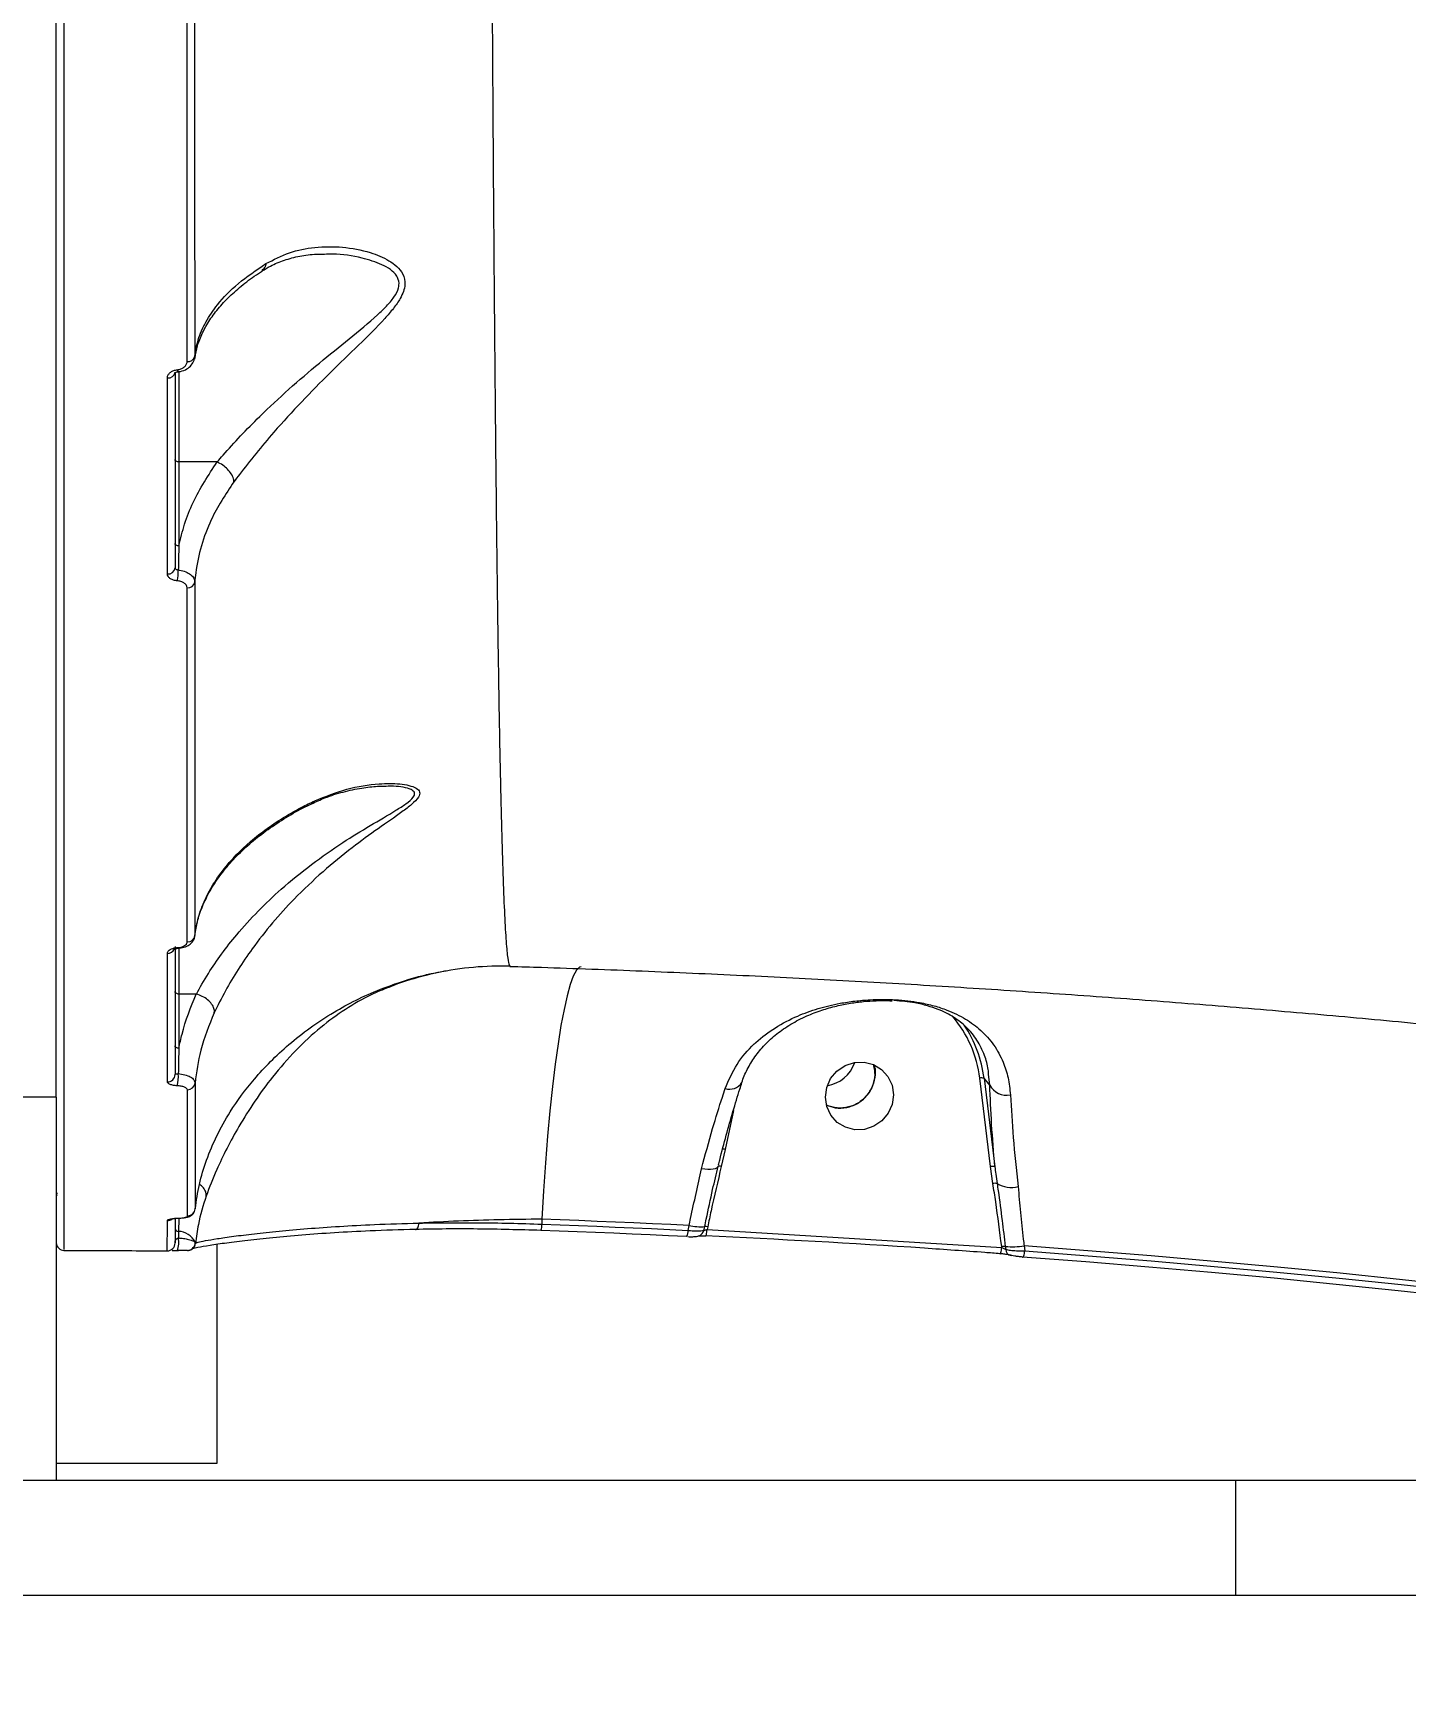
# Model space of a CAD drawing. Header units: millimetres. Extents: x -11024 to 8278, y -7837 to 5770.
# Drawn here: x 2405.4 to 2584.6, y -1815.6 to -1597.9 of the extents above; entities that cross this region are included whole.
import ezdxf

# ---------------------------------------------------------------- set-up
doc = ezdxf.new("R2010")
doc.units = ezdxf.units.MM
for name, color, linetype in [('DIKOM_ОБЪЕКТ', 7, 'Continuous'), ('DIKOM_РАЗМЕР_ЗОНА', 7, 'Continuous'), ('DIKOM_РАЗМЕР_ОБЪЕКТА', 7, 'Continuous')]:
    doc.layers.add(name, color=color, linetype=linetype)
doc.styles.add('style1', font='arial.ttf', dxfattribs={"width": 0.8})
doc.dimstyles.new('1-50', dxfattribs={"dimtxt": 300, "dimasz": 200, "dimexe": 100, "dimexo": 0, "dimgap": 100, "dimtad": 1, "dimtxsty": 'style1', "dimcen": 200, "dimclrd": 7, "dimclre": 7, "dimclrt": 7, "dimadec": 1, "dimazin": 2, "dimtfac": 1, "dimtmove": 0, "dimatfit": 2, "dimfxl": 0, "dimlwd": 25, "dimlwe": 18, "dimarcsym": 0})

# ---------------------------------------------------------------- blocks, each defined once
blk = doc.blocks.new('*D9')
at = {"layer": 'Defpoints', "color": 0, "transparency": 16777216}
for p in [(3740.68, 3707.51), (-8191.56, -3797.25), (-1076.12, -3797.25)]:
    blk.add_point(p, dxfattribs=at)
at = {"layer": 'DIKOM_РАЗМЕР_ОБЪЕКТА', "color": 7, "lineweight": 18, "transparency": 16777216}
for p, q in [((3740.68, 3707.51), (-8291.56, 3707.51)), ((-1076.12, -3797.25), (-8291.56, -3797.25))]:
    blk.add_line(p, q, dxfattribs=at)
at = {"layer": 'DIKOM_РАЗМЕР_ОБЪЕКТА', "color": 7, "lineweight": 25, "transparency": 16777216}
blk.add_line((-8191.56, 3507.51), (-8191.56, -3597.25), dxfattribs=at)
at = {"layer": 'DIKOM_РАЗМЕР_ОБЪЕКТА', "color": 7, "transparency": 16777216}
for points in [[(-8224.9, 3507.51), (-8158.23, 3507.51), (-8191.56, 3707.51)], [(-8224.9, -3597.25), (-8158.23, -3597.25), (-8191.56, -3797.25)]]:
    blk.add_solid(points, dxfattribs=at)
at = {"layer": 'DIKOM_РАЗМЕР_ОБЪЕКТА', "color": 7, "transparency": 16777216, "insert": (-8444.74, -44.87), "char_height": 300, "attachment_point": 5, "rotation": 90, "style": 'style1'}
blk.add_mtext('7500', dxfattribs=at)
blk = doc.blocks.new('*D10')
at = {"layer": 'Defpoints', "color": 0, "transparency": 16777216}
for p in [(-7791.31, -186.83), (6174.94, -1432.98), (6174.94, -5371.27)]:
    blk.add_point(p, dxfattribs=at)
at = {"layer": 'DIKOM_РАЗМЕР_ОБЪЕКТА', "color": 7, "lineweight": 18, "transparency": 16777216}
for p, q in [((-7791.31, -186.83), (-7791.31, -5471.27)), ((6174.94, -1432.98), (6174.94, -5471.27))]:
    blk.add_line(p, q, dxfattribs=at)
at = {"layer": 'DIKOM_РАЗМЕР_ОБЪЕКТА', "color": 7, "lineweight": 25, "transparency": 16777216}
blk.add_line((-7591.31, -5371.27), (5974.94, -5371.27), dxfattribs=at)
at = {"layer": 'DIKOM_РАЗМЕР_ОБЪЕКТА', "color": 7, "transparency": 16777216}
for points in [[(-7591.31, -5337.93), (-7591.31, -5404.6), (-7791.31, -5371.27)], [(5974.94, -5337.93), (5974.94, -5404.6), (6174.94, -5371.27)]]:
    blk.add_solid(points, dxfattribs=at)
at = {"layer": 'DIKOM_РАЗМЕР_ОБЪЕКТА', "color": 7, "transparency": 16777216, "insert": (-1343.68, -5118.1), "char_height": 300, "attachment_point": 5, "style": 'style1'}
blk.add_mtext('14000', dxfattribs=at)
blk = doc.blocks.new('*D11')
at = {"layer": 'Defpoints', "color": 0, "transparency": 16777216}
for p in [(3316.13, 5770.14), (-10574.15, -5797.25), (-1580.09, -5797.25)]:
    blk.add_point(p, dxfattribs=at)
at = {"layer": 'DIKOM_РАЗМЕР_ЗОНА', "color": 7, "lineweight": 18, "transparency": 16777216}
for p, q in [((3316.13, 5770.14), (-10674.15, 5770.14)), ((-1580.09, -5797.25), (-10674.15, -5797.25))]:
    blk.add_line(p, q, dxfattribs=at)
at = {"layer": 'DIKOM_РАЗМЕР_ЗОНА', "color": 7, "lineweight": 25, "transparency": 16777216}
blk.add_line((-10574.15, 5570.14), (-10574.15, -5597.25), dxfattribs=at)
at = {"layer": 'DIKOM_РАЗМЕР_ЗОНА', "color": 7, "transparency": 16777216}
for points in [[(-10607.49, 5570.14), (-10540.82, 5570.14), (-10574.15, 5770.14)], [(-10607.49, -5597.25), (-10540.82, -5597.25), (-10574.15, -5797.25)]]:
    blk.add_solid(points, dxfattribs=at)
at = {"layer": 'DIKOM_РАЗМЕР_ЗОНА', "color": 7, "transparency": 16777216, "insert": (-10827.33, -172.99), "char_height": 300, "attachment_point": 5, "rotation": 90, "style": 'style1'}
blk.add_mtext('11500', dxfattribs=at)

msp = doc.modelspace()

# ---------------------------------------------------------------- linework, layer by layer
at = {"layer": 'DIKOM_ОБЪЕКТ', "color": 7, "linetype": 'Continuous', "lineweight": 15}
for p, q in [((2408.384, -1736.829), (2408.384, -936.829)), ((2424.384, -1642.116), (2424.384, -1653.905)), ((2429.382, -1653.905), (2424.384, -1653.905)), ((2424.384, -1653.905), (2424.384, -1664.863)), ((2451.457, -1696.25), (2451.302, -1696.252)), ((2424.384, -1717.469), (2424.384, -1723.365)), ((2458.521, -1720.464), (2458.922, -1720.393)), ((2467.62, -1719.665), (2467.623, -1719.667)), ((2426.662, -1723.365), (2424.384, -1723.365)), ((2424.384, -1723.365), (2424.384, -1730.447)), ((2426.662, -1723.365), (2426.667, -1723.365)), ((2452.915, -1722.024), (2451.778, -1722.5)), ((2530.36, -1745.891), (2528.945, -1734.341)), ((2530.254, -1735.237), (2529.511, -1734.357)), ((2529.511, -1734.357), (2530.926, -1745.907)), ((2530.254, -1735.237), (2530.115, -1733.802)), ((2408.384, -1736.829), (2387.384, -1736.829)), ((2408.384, -1736.829), (2408.384, -1786.829)), ((2496.781, -1738.546), (2495.715, -1743.635)), ((2495.715, -1743.635), (2495.204, -1745.866)), ((2530.675, -1748.109), (2530.36, -1745.891)), ((2424.362, -1752.667), (2424.328, -1754.344)), ((2471.783, -1752.755), (2471.78, -1753.406)), ((2490.865, -1754.21), (2491, -1753.566)), ((2493.428, -1753.745), (2493.353, -1754.099)), ((2493.353, -1754.099), (2531.83, -1756.45)), ((2426.495, -1755.751), (2426.563, -1755.913)), ((2429.384, -1784.612), (2429.384, -1756.109)), ((2531.83, -1756.45), (2531.815, -1756.327)), ((2532.29, -1756.309), (2532.338, -1756.701)), ((2534.749, -1756.23), (2534.828, -1756.888)), ((2425.507, -1756.829), (2425.61, -1756.825)), ((2408.384, -1784.612), (2429.384, -1784.612)), ((2387.384, -1786.829), (2562.384, -1786.829)), ((2562.384, -1801.829), (2562.384, -1786.829)), ((2562.384, -1786.829), (2837.384, -1786.829)), ((2287.384, -1801.829), (2562.384, -1801.829)), ((2562.384, -1801.829), (2837.384, -1801.829))]:
    msp.add_line(p, q, dxfattribs=at)
at = {"layer": 'DIKOM_ОБЪЕКТ', "color": 7, "linetype": 'Continuous', "lineweight": 15, "flags": 128}
for points in [[(2424.384, -1653.905), (2424.287, -1653.899), (2424.193, -1653.881), (2424.106, -1653.851), (2424.031, -1653.81), (2423.968, -1653.761), (2423.922, -1653.705), (2423.894, -1653.644), (2423.884, -1653.58)], [(2424.384, -1664.863), (2424.287, -1664.856), (2424.193, -1664.838), (2424.106, -1664.808), (2424.031, -1664.767), (2423.968, -1664.718), (2423.922, -1664.662), (2423.894, -1664.601), (2423.884, -1664.537)], [(2424.215, -1717.289), (2424.232, -1717.333), (2424.248, -1717.363), (2424.264, -1717.379), (2424.273, -1717.382)], [(2476.929, -1719.795), (2476.68, -1719.86), (2476.286, -1720.259), (2475.885, -1721.019), (2475.479, -1722.132), (2475.074, -1723.588), (2474.672, -1725.374), (2474.277, -1727.474), (2473.893, -1729.868), (2473.524, -1732.535), (2473.172, -1735.45), (2472.841, -1738.587), (2472.534, -1741.917), (2472.253, -1745.41), (2472.002, -1749.034), (2471.783, -1752.755)], [(2424.384, -1723.365), (2424.287, -1723.358), (2424.193, -1723.34), (2424.106, -1723.31), (2424.031, -1723.269), (2423.968, -1723.22), (2423.922, -1723.164), (2423.894, -1723.103), (2423.884, -1723.039)], [(2424.384, -1730.447), (2424.287, -1730.44), (2424.193, -1730.422), (2424.106, -1730.392), (2424.031, -1730.351), (2423.968, -1730.302), (2423.922, -1730.246), (2423.894, -1730.185), (2423.884, -1730.121)], [(2512.639, -1741.07), (2511.422, -1740.757), (2510.352, -1740.112), (2509.517, -1739.189), (2508.983, -1738.061), (2508.794, -1736.82), (2508.966, -1735.567), (2509.484, -1734.404), (2510.307, -1733.423), (2511.367, -1732.706), (2512.58, -1732.31), (2513.846, -1732.267), (2515.063, -1732.58), (2516.133, -1733.225), (2516.969, -1734.148), (2517.503, -1735.276), (2517.691, -1736.517), (2517.52, -1737.77), (2517.001, -1738.933), (2516.179, -1739.914), (2515.118, -1740.631), (2513.906, -1741.027), (2512.639, -1741.07)], [(2494.793, -1745.838), (2494.73, -1745.972), (2494.595, -1746.084), (2494.392, -1746.171), (2494.126, -1746.229), (2493.806, -1746.258), (2493.442, -1746.255), (2493.045, -1746.222), (2492.627, -1746.159)], [(2408.384, -1749.289), (2408.403, -1749.484), (2408.45, -1749.646)], [(2424.255, -1752.617), (2424.267, -1752.625), (2424.275, -1752.627)], [(2455.279, -1754.091), (2455.359, -1754.097), (2455.437, -1754.066), (2455.511, -1754), (2455.577, -1753.901), (2455.634, -1753.772), (2455.679, -1753.618), (2455.711, -1753.445), (2455.728, -1753.26)], [(2490.681, -1755.023), (2488.305, -1754.911), (2485.928, -1754.803), (2483.549, -1754.698), (2481.169, -1754.596), (2478.788, -1754.497), (2476.406, -1754.401), (2474.023, -1754.309), (2471.639, -1754.22)], [(2471.78, -1753.406), (2474.17, -1753.495), (2476.558, -1753.587), (2478.946, -1753.683), (2481.332, -1753.782), (2483.717, -1753.884), (2486.101, -1753.989), (2488.484, -1754.098), (2490.865, -1754.21)], [(2491, -1753.566), (2488.602, -1753.453), (2486.203, -1753.343), (2483.802, -1753.237), (2481.401, -1753.134), (2478.998, -1753.034), (2476.594, -1752.938), (2474.189, -1752.845), (2471.783, -1752.755)], [(2493.136, -1754.91), (2493.166, -1754.919), (2493.198, -1754.891), (2493.23, -1754.828), (2493.261, -1754.731), (2493.29, -1754.605), (2493.315, -1754.454), (2493.337, -1754.283), (2493.353, -1754.099)], [(2426.485, -1756.216), (2426.528, -1756.096), (2426.563, -1755.913)], [(2531.583, -1757.259), (2531.614, -1757.268), (2531.647, -1757.24), (2531.682, -1757.177), (2531.717, -1757.081), (2531.75, -1756.955), (2531.781, -1756.804), (2531.808, -1756.634), (2531.83, -1756.45)], [(2600.364, -1762.453), (2592.281, -1761.536), (2584.162, -1760.658), (2576.006, -1759.819), (2567.816, -1759.021), (2559.594, -1758.263), (2551.341, -1757.545), (2543.059, -1756.867), (2534.749, -1756.23)], [(2534.545, -1757.695), (2534.583, -1757.704), (2534.623, -1757.676), (2534.663, -1757.613), (2534.703, -1757.517), (2534.741, -1757.391), (2534.775, -1757.241), (2534.804, -1757.071), (2534.828, -1756.888)], [(2599.686, -1763.873), (2591.661, -1762.963), (2583.6, -1762.092), (2575.503, -1761.26), (2567.372, -1760.467), (2559.21, -1759.715), (2551.016, -1759.001), (2542.795, -1758.328), (2534.545, -1757.695)], [(2534.828, -1756.888), (2543.095, -1757.522), (2551.335, -1758.197), (2559.547, -1758.912), (2567.728, -1759.667), (2575.877, -1760.461), (2583.992, -1761.295), (2592.071, -1762.168), (2600.114, -1763.08)]]:
    msp.add_lwpolyline(points, dxfattribs=at)
at = {"layer": 'DIKOM_ОБЪЕКТ', "color": 7, "linetype": 'Continuous', "lineweight": 15}
for centre, radius, start, end in [((2425.564, -1639.891), 0.915, 263.44052, 345.63851), ((2423.003, -1642.037), 0.895, 262.75513, 349.73228), ((2424.62, -1641.853), 0.434, 180.24225, 218.56866), ((2422.979, -1667.611), 0.913, 264.32585, 352.53699), ((2417.434, -1668.052), 6.878, 348.47746, 0.46104), ((2425.546, -1669.405), 0.93, 265.05484, 348.78618), ((2425.523, -1715.586), 0.964, 267.64211, 352.78601), ((2422.916, -1717.071), 0.989, 268.22022, 335.61235), ((2466.384, -1759.719), 39.997, 88.21906, 101.93018), ((2513.81, -1736.172), 15.246, 6.89559, 40.41818), ((2513.877, -1736.252), 15.749, 6.91049, 34.0987), ((2508.286, -1730.797), 4.601, 279.4122, 340.92594), ((2422.91, -1733.857), 0.975, 268.47732, 358.40648), ((2419.767, -1734.145), 4.562, 344.81081, 4.91989), ((2529.2, -1735.331), 1.022, 72.26499, 104.42878), ((2425.52, -1734.881), 0.981, 268.68139, 354.08371), ((2496.283, -1733.835), 1.949, 253.03173, 326.02824), ((2532.464, -1734.089), 2.491, 207.44685, 281.28488), ((2495.488, -1744.218), 0.626, 68.80126, 107.47269), ((2494.953, -1746.514), 0.695, 68.8414, 103.32301), ((2530.614, -1746.881), 1.023, 72.2808, 104.41297), ((2408.536, -1749.202), 0.175, 209.95641, 264.18239), ((2530.978, -1749.32), 1.248, 78.86038, 104.05085), ((2533.097, -1744.903), 3.703, 239.53156, 283.41594), ((2425.532, -1751.303), 0.996, 269.4474, 354.85404), ((2422.885, -1751.944), 1.005, 269.69948, 305.87204), ((2424.291, -1753.927), 0.418, 193.32275, 275.05812), ((2470.397, -1753.585), 1.394, 332.90751, 7.40475), ((2489.746, -1754.384), 1.132, 325.64362, 8.84554), ((2492.467, -1747.542), 6.2, 256.31411, 275.26723), ((2492.009, -1754.04), 0.939, 290.93309, 349.22238), ((2493.142, -1754.942), 1.231, 76.56162, 94.93285), ((2409.384, -1755.83), 1, 181.61168, 270.93453), ((2422.884, -1755.885), 1, 269.72066, 0.27594), ((2421.648, -1755.798), 2.735, 337.51723, 12.53286), ((2424.256, -1756.827), 2.484, 25.66223, 88.33879), ((2425.509, -1755.839), 0.99, 275.81459, 5.1215), ((2532.116, -1758.091), 1.79, 84.42959, 99.69404), ((2533.237, -1747.563), 8.797, 263.8217, 279.89652), ((2533.101, -1756.715), 0.763, 178.93734, 265.38146)]:
    msp.add_arc(centre, radius, start, end, dxfattribs=at)
for points, knots in [([(2409.385, -1194.123), (2409.385, -1198.445), (2409.385, -1210.086), (2409.385, -1229.393), (2409.385, -1252.056), (2409.385, -1275.208), (2409.385, -1298.778), (2409.385, -1322.695), (2409.385, -1346.434), (2409.385, -1369.914), (2409.385, -1393.069), (2409.385, -1416.273), (2409.385, -1439.448), (2409.385, -1462.51), (2409.385, -1484.952), (2409.385, -1506.71), (2409.385, -1527.74), (2409.385, -1548.383), (2409.385, -1568.549), (2409.385, -1588.155), (2409.385, -1606.551), (2409.385, -1623.731), (2409.384, -1639.716), (2409.385, -1654.974), (2409.385, -1669.427), (2409.384, -1683.01), (2409.384, -1695.596), (2409.384, -1707.126), (2409.384, -1717.561), (2409.384, -1726.92), (2409.384, -1735.123), (2409.384, -1742.114), (2409.384, -1747.734), (2409.384, -1752.011), (2409.384, -1754.934), (2409.384, -1756.611), (2409.384, -1756.679), (2409.384, -1756.709)], [0, 0, 0, 0, 0.01705643, 0.0459525, 0.07487092, 0.10376709, 0.13350258, 0.16326226, 0.19299776, 0.22189392, 0.25081229, 0.27970845, 0.30944397, 0.33920369, 0.36893917, 0.39783527, 0.42675372, 0.45564982, 0.48538537, 0.51514502, 0.54488062, 0.57273627, 0.60061202, 0.62846763, 0.65707254, 0.68569897, 0.71430374, 0.74320007, 0.77211863, 0.80101483, 0.8307504, 0.86051009, 0.89024561, 0.91914196, 0.94806039, 0.97695654, 1, 1, 1, 1]), ([(2464.486, -1266.189), (2464.49, -1273.138), (2464.499, -1287.04), (2464.516, -1308.104), (2464.537, -1329.446), (2464.563, -1351.022), (2464.593, -1372.758), (2464.628, -1394.175), (2464.666, -1415.207), (2464.709, -1435.798), (2464.757, -1456.284), (2464.81, -1476.587), (2464.869, -1496.63), (2464.933, -1515.978), (2465.002, -1534.581), (2465.075, -1552.405), (2465.155, -1569.737), (2465.243, -1586.493), (2465.338, -1602.6), (2465.439, -1617.715), (2465.546, -1631.806), (2465.66, -1644.868), (2465.783, -1657.106), (2465.915, -1668.44), (2466.058, -1678.81), (2466.208, -1687.996), (2466.367, -1695.992), (2466.534, -1702.819), (2466.712, -1708.582), (2466.903, -1713.212), (2467.106, -1716.679), (2467.305, -1718.705), (2467.476, -1719.65), (2467.578, -1719.66), (2467.62, -1719.665)], [0, 0, 0, 0, 0.0314156, 0.0628554, 0.094271, 0.1265999, 0.1589551, 0.1912839, 0.2227013, 0.2541429, 0.2855602, 0.3178893, 0.3502448, 0.3825739, 0.4140144, 0.4454787, 0.4769189, 0.5092699, 0.5416472, 0.5739982, 0.6054903, 0.6370066, 0.6684985, 0.700901, 0.7333296, 0.7657323, 0.7973029, 0.8288976, 0.8604683, 0.8929496, 0.9254571, 0.9579385, 0.9827489, 1, 1, 1, 1]), ([(2426.438, -1568.843), (2426.439, -1574.49), (2426.44, -1585.784), (2426.443, -1602.034), (2426.446, -1617.722), (2426.448, -1630.361), (2426.45, -1637.644), (2426.45, -1640.118)], [0, 0, 0, 0, 0.2203102, 0.4406205, 0.6630841, 0.8855459, 1, 1, 1, 1]), ([(2425.459, -1640.8), (2425.459, -1638.321), (2425.457, -1631.068), (2425.455, -1618.502), (2425.453, -1602.84), (2425.451, -1586.511), (2425.449, -1575.082), (2425.449, -1569.368)], [0, 0, 0, 0, 0.1144532, 0.3347653, 0.5550761, 0.7775383, 1, 1, 1, 1]), ([(2435.751, -1628.016), (2436.756, -1627.496), (2438.794, -1626.442), (2442.19, -1625.788), (2445.776, -1625.755), (2449.097, -1626.383), (2451.482, -1627.357), (2452.891, -1628.356), (2453.741, -1629.368), (2454.065, -1630.802), (2453.455, -1632.396), (2452.414, -1633.874), (2450.665, -1635.897), (2447.846, -1638.652), (2444.125, -1642.243), (2440.366, -1646.046), (2437.113, -1649.604), (2434.405, -1652.814), (2432.69, -1654.993), (2431.803, -1656.18), (2431.562, -1656.502)], [0, 0, 0, 0, 0.0704009, 0.1427017, 0.2195582, 0.2979656, 0.3555924, 0.3848666, 0.4149659, 0.4491201, 0.4886797, 0.5172625, 0.5465202, 0.624021, 0.7036972, 0.7828112, 0.8640036, 0.9204675, 0.9784133, 1, 1, 1, 1]), ([(2426.45, -1640.118), (2426.575, -1639.389), (2426.835, -1637.877), (2427.845, -1635.615), (2429.517, -1633.143), (2432.016, -1630.537), (2434.497, -1628.862), (2435.751, -1628.016)], [0, 0, 0, 0, 0.1665434, 0.3455512, 0.5267562, 0.7607765, 1, 1, 1, 1]), ([(2429.389, -1653.907), (2429.389, -1653.906), (2429.656, -1653.6), (2430.571, -1652.527), (2432.416, -1650.512), (2435.264, -1647.608), (2438.729, -1644.391), (2442.672, -1640.995), (2446.653, -1637.817), (2449.613, -1635.371), (2451.522, -1633.563), (2452.52, -1632.398), (2453.019, -1631.458), (2453.178, -1630.586), (2453.072, -1630.055), (2452.678, -1629.369), (2452.036, -1628.754), (2450.523, -1627.917), (2447.991, -1627.152), (2445.414, -1626.705), (2443.766, -1626.79), (2443.407, -1626.808)], [0, 0, 0, 0, 0.0000402, 0.0269812, 0.0996019, 0.1723154, 0.2750283, 0.3778748, 0.4775094, 0.5768745, 0.6118768, 0.6467463, 0.6815795, 0.692236, 0.7235952, 0.7310477, 0.7662915, 0.801779, 0.8734833, 0.9724643, 1, 1, 1, 1]), ([(2435.751, -1628.016), (2435.743, -1628.054), (2435.694, -1628.293), (2435.551, -1628.647), (2435.304, -1628.82), (2435.2, -1628.893)], [0, 0, 0, 0, 0.099423, 0.620987, 1, 1, 1, 1]), ([(2435.228, -1628.989), (2435.593, -1628.76), (2436.534, -1628.17), (2438.183, -1627.512), (2440.179, -1626.991), (2441.963, -1626.744), (2443.053, -1626.767), (2443.402, -1626.775)], [0, 0, 0, 0, 0.14737488, 0.37996529, 0.62563932, 0.88016218, 1, 1, 1, 1]), ([(2426.505, -1640.302), (2426.59, -1639.788), (2426.767, -1638.713), (2427.422, -1637.06), (2428.375, -1635.368), (2429.627, -1633.712), (2431.15, -1632.103), (2432.969, -1630.567), (2434.349, -1629.522), (2435.192, -1629.022), (2435.261, -1628.98)], [0, 0, 0, 0, 0.1356074, 0.283937, 0.4290178, 0.5713468, 0.7116613, 0.8504071, 0.9877179, 1, 1, 1, 1]), ([(2424.186, -1641.855), (2424.345, -1641.827), (2424.663, -1641.772), (2425.058, -1641.556), (2425.339, -1641.268), (2425.449, -1641), (2425.457, -1640.841), (2425.459, -1640.8)], [0, 0, 0, 0, 0.2256864, 0.4513333, 0.6801834, 0.9175386, 1, 1, 1, 1]), ([(2424.28, -1642.116), (2424.318, -1642.114), (2424.657, -1642.099), (2425.247, -1641.894), (2425.921, -1641.437), (2426.323, -1640.818), (2426.495, -1640.324), (2426.45, -1640.088), (2426.448, -1640.083)], [0, 0, 0, 0, 0.03322573, 0.29510916, 0.53735812, 0.76945239, 0.99425712, 1, 1, 1, 1]), ([(2426.472, -1640.468), (2426.472, -1640.467), (2426.472, -1640.415), (2426.489, -1640.358), (2426.505, -1640.302)], [0, 0, 0, 0, 0.0060211, 1, 1, 1, 1]), ([(2422.889, -1668.519), (2422.889, -1668.11), (2422.889, -1666.061), (2422.889, -1660.914), (2422.89, -1652.885), (2422.89, -1646.247), (2422.89, -1642.926)], [0, 0, 0, 0, 0.050768, 0.2538454, 0.6266936, 1, 1, 1, 1]), ([(2422.89, -1642.926), (2422.892, -1642.884), (2422.9, -1642.723), (2423.014, -1642.451), (2423.302, -1642.158), (2423.703, -1641.939), (2424.025, -1641.883), (2424.186, -1641.855)], [0, 0, 0, 0, 0.0825007, 0.3217184, 0.5513073, 0.7755916, 1, 1, 1, 1]), ([(2423.869, -1642.282), (2423.87, -1642.279), (2423.874, -1642.273), (2423.955, -1642.213), (2424.093, -1642.156), (2424.261, -1642.12), (2424.375, -1642.119), (2424.424, -1642.119)], [0, 0, 0, 0, 0.23060093, 0.44162405, 0.64787218, 0.84773967, 1, 1, 1, 1]), ([(2423.884, -1642.197), (2423.884, -1646.623), (2423.884, -1655.484), (2423.884, -1663.645), (2423.884, -1667.73)], [0, 0, 0, 0, 0.4994506, 1, 1, 1, 1]), ([(2424.384, -1664.863), (2424.614, -1663.906), (2425.077, -1661.984), (2426.529, -1658.248), (2428.244, -1655.637), (2429.382, -1653.905)], [0, 0, 0, 0, 0.25040617, 0.50286365, 1, 1, 1, 1]), ([(2429.382, -1653.905), (2429.383, -1653.905), (2429.386, -1653.906), (2429.388, -1653.906), (2429.389, -1653.907)], [0, 0, 0, 0, 0.6577359, 1, 1, 1, 1]), ([(2431.562, -1656.502), (2431.563, -1656.472), (2431.564, -1656.34), (2431.509, -1656.004), (2431.269, -1655.461), (2430.774, -1654.837), (2430.123, -1654.277), (2429.634, -1654.03), (2429.389, -1653.907)], [0, 0, 0, 0, 0.0352245, 0.1540815, 0.3655425, 0.5770224, 0.7885021, 1, 1, 1, 1]), ([(2431.562, -1656.502), (2430.488, -1658.129), (2428.72, -1660.808), (2427.255, -1664.849), (2426.652, -1667.586), (2426.498, -1669.179), (2426.458, -1669.586)], [0, 0, 0, 0, 0.3957852, 0.6516298, 0.9109941, 1, 1, 1, 1]), ([(2424.384, -1664.863), (2424.376, -1665.116), (2424.343, -1666.157), (2424.325, -1667.204), (2424.312, -1667.997)], [0, 0, 0, 0, 0.2435981, 1, 1, 1, 1]), ([(2424.174, -1669.426), (2424.136, -1669.422), (2423.933, -1669.402), (2423.579, -1669.313), (2423.198, -1669.106), (2422.939, -1668.831), (2422.906, -1668.623), (2422.889, -1668.519)], [0, 0, 0, 0, 0.0534966, 0.2897888, 0.5263273, 0.7631077, 1, 1, 1, 1]), ([(2423.884, -1667.73), (2423.89, -1667.761), (2423.901, -1667.823), (2423.987, -1667.904), (2424.114, -1667.965), (2424.232, -1667.99), (2424.3, -1667.996), (2424.312, -1667.997)], [0, 0, 0, 0, 0.2373606, 0.4742763, 0.7108529, 0.9466198, 1, 1, 1, 1]), ([(2424.312, -1667.997), (2424.376, -1668.005), (2424.716, -1668.046), (2425.309, -1668.21), (2425.944, -1668.578), (2426.376, -1669.055), (2426.431, -1669.409), (2426.458, -1669.586)], [0, 0, 0, 0, 0.0542368, 0.2911305, 0.5276677, 0.7637526, 1, 1, 1, 1]), ([(2425.466, -1670.332), (2425.449, -1670.228), (2425.416, -1670.022), (2425.156, -1669.748), (2424.773, -1669.54), (2424.417, -1669.45), (2424.212, -1669.43), (2424.174, -1669.426)], [0, 0, 0, 0, 0.2363682, 0.4725849, 0.7091404, 0.94582, 1, 1, 1, 1]), ([(2425.484, -1716.548), (2425.482, -1713.297), (2425.478, -1706.794), (2425.474, -1695.677), (2425.469, -1683.653), (2425.467, -1674.772), (2425.466, -1670.332)], [0, 0, 0, 0, 0.24859658, 0.49719269, 0.74859563, 1, 1, 1, 1]), ([(2426.458, -1669.586), (2426.46, -1673.968), (2426.463, -1682.734), (2426.468, -1694.705), (2426.473, -1705.859), (2426.477, -1712.424), (2426.479, -1715.707)], [0, 0, 0, 0, 0.24859669, 0.49719415, 0.74859684, 1, 1, 1, 1]), ([(2426.667, -1723.365), (2426.667, -1723.365), (2427.12, -1722.535), (2428.122, -1720.766), (2429.926, -1718.137), (2432.089, -1715.373), (2434.7, -1712.509), (2437.972, -1709.402), (2441.698, -1706.383), (2445.612, -1703.643), (2449.381, -1701.346), (2452.185, -1699.716), (2454.091, -1698.518), (2455.016, -1697.764), (2455.198, -1697.301), (2455.122, -1696.951), (2454.724, -1696.618), (2453.705, -1696.355), (2452.572, -1696.211), (2451.777, -1696.239), (2451.457, -1696.25)], [0, 0, 0, 0, 0.000019, 0.0722409, 0.1372358, 0.2023087, 0.2850498, 0.3679024, 0.4715867, 0.5753525, 0.6656321, 0.755655, 0.7963707, 0.8370786, 0.8637349, 0.8686359, 0.9001902, 0.937353, 0.9747666, 1, 1, 1, 1]), ([(2442.12, -1698.132), (2443.509, -1697.573), (2446.318, -1696.443), (2450.127, -1695.87), (2452.853, -1695.862), (2454.466, -1696.106), (2455.427, -1696.442), (2455.92, -1696.967), (2455.734, -1697.708), (2454.839, -1698.6), (2453.072, -1699.936), (2450.408, -1701.751), (2446.885, -1704.311), (2443.161, -1707.348), (2439.662, -1710.661), (2436.563, -1714.069), (2434.109, -1717.189), (2432.067, -1720.19), (2430.345, -1723.079), (2429.466, -1724.88), (2429.001, -1725.832)], [0, 0, 0, 0, 0.0863526, 0.1746786, 0.2336193, 0.2635148, 0.2941181, 0.3212049, 0.3485641, 0.3826694, 0.4154285, 0.484431, 0.5550156, 0.6333672, 0.7133068, 0.7760753, 0.8404079, 0.89054, 0.9421327, 1, 1, 1, 1]), ([(2441.724, -1698.53), (2442.299, -1698.26), (2443.653, -1697.625), (2445.859, -1696.938), (2448.15, -1696.455), (2450.085, -1696.221), (2451.08, -1696.219), (2451.457, -1696.218)], [0, 0, 0, 0, 0.1765752, 0.4153692, 0.6661031, 0.8736586, 1, 1, 1, 1]), ([(2426.479, -1715.707), (2426.52, -1715.403), (2426.668, -1714.32), (2427.168, -1712.469), (2428.17, -1710.156), (2429.578, -1707.872), (2431.787, -1705.157), (2434.52, -1702.687), (2437.689, -1700.507), (2439.995, -1699.167), (2441.549, -1698.41), (2442.12, -1698.132)], [0, 0, 0, 0, 0.0465588, 0.1660352, 0.2855028, 0.4082647, 0.5310166, 0.732779, 0.8363395, 0.939886, 1, 1, 1, 1]), ([(2426.553, -1715.209), (2426.662, -1714.623), (2426.897, -1713.361), (2427.638, -1711.424), (2428.692, -1709.417), (2430.045, -1707.455), (2431.675, -1705.563), (2433.568, -1703.76), (2435.688, -1702.067), (2438.035, -1700.506), (2440.04, -1699.333), (2441.341, -1698.725), (2441.71, -1698.552)], [0, 0, 0, 0, 0.0999949, 0.2151069, 0.3285642, 0.4404373, 0.5505163, 0.65753, 0.7617762, 0.8630001, 0.9611554, 1, 1, 1, 1]), ([(2442.12, -1698.132), (2442.103, -1698.161), (2441.995, -1698.341), (2441.835, -1698.447), (2441.7, -1698.536)], [0, 0, 0, 0, 0.1576974, 1, 1, 1, 1]), ([(2422.886, -1718.059), (2422.894, -1717.997), (2422.914, -1717.851), (2423.092, -1717.644), (2423.393, -1717.466), (2423.769, -1717.338), (2424.066, -1717.305), (2424.215, -1717.289)], [0, 0, 0, 0, 0.1825394, 0.4237767, 0.6274863, 0.8134311, 1, 1, 1, 1]), ([(2423.884, -1717.152), (2423.884, -1720.219), (2423.884, -1726.362), (2423.884, -1731.374), (2423.884, -1733.884)], [0, 0, 0, 0, 0.4992749, 1, 1, 1, 1]), ([(2424.215, -1717.289), (2424.359, -1717.274), (2424.647, -1717.243), (2425.009, -1717.12), (2425.292, -1716.948), (2425.457, -1716.75), (2425.475, -1716.61), (2425.484, -1716.548)], [0, 0, 0, 0, 0.1889568, 0.3774513, 0.5791496, 0.81643, 1, 1, 1, 1]), ([(2424.273, -1717.381), (2424.279, -1717.381), (2424.549, -1717.378), (2425.09, -1717.264), (2425.757, -1716.974), (2426.235, -1716.508), (2426.483, -1716.022), (2426.458, -1715.734), (2426.451, -1715.652)], [0, 0, 0, 0, 0.0049998, 0.23273382, 0.48029307, 0.70974793, 0.91782782, 1, 1, 1, 1]), ([(2422.884, -1734.831), (2422.884, -1734.617), (2422.884, -1733.547), (2422.884, -1730.469), (2422.885, -1725.281), (2422.885, -1720.468), (2422.886, -1718.059)], [0, 0, 0, 0, 0.0441418, 0.2207135, 0.6100132, 1, 1, 1, 1]), ([(2423.752, -1717.51), (2423.751, -1717.512), (2423.739, -1717.524), (2423.793, -1717.483), (2423.925, -1717.437), (2424.094, -1717.396), (2424.222, -1717.388), (2424.275, -1717.384)], [0, 0, 0, 0, 0.0450246, 0.345115, 0.6040003, 0.832806, 1, 1, 1, 1]), ([(2450.706, -1722.717), (2452.378, -1722.117), (2454.639, -1721.305), (2457.271, -1720.698), (2458.129, -1720.538), (2458.522, -1720.466)], [0, 0, 0, 0, 0.6066555, 0.8202722, 1, 1, 1, 1]), ([(2459.251, -1720.362), (2459.028, -1720.404), (2458.481, -1720.508), (2456.329, -1720.956), (2454.347, -1721.576), (2452.915, -1722.024)], [0, 0, 0, 0, 0.1614273, 0.3937234, 1, 1, 1, 1]), ([(2467.617, -1719.751), (2468.983, -1719.791), (2474.753, -1719.957), (2484.89, -1720.342), (2498.012, -1720.908), (2511.067, -1721.569), (2524.049, -1722.316), (2536.946, -1723.15), (2549.751, -1724.07), (2562.453, -1725.073), (2575.042, -1726.159), (2587.509, -1727.326), (2599.845, -1728.571), (2612.041, -1729.894), (2624.086, -1731.291), (2635.973, -1732.76), (2647.69, -1734.299), (2659.233, -1735.905), (2670.578, -1737.579), (2679.184, -1738.899), (2683.951, -1739.682), (2685.059, -1739.863)], [0, 0, 0, 0, 0.0178632, 0.0754657, 0.1330181, 0.1905092, 0.2479298, 0.30527, 0.3625199, 0.4196683, 0.4767055, 0.5336208, 0.5904026, 0.647041, 0.7035244, 0.7598408, 0.8159798, 0.8719282, 0.9276746, 0.9832067, 1, 1, 1, 1]), ([(2424.384, -1730.447), (2424.511, -1729.827), (2425.005, -1727.422), (2425.956, -1725.093), (2426.662, -1723.365)], [0, 0, 0, 0, 0.2578259, 1, 1, 1, 1]), ([(2426.524, -1751.392), (2426.676, -1750.328), (2426.98, -1748.201), (2427.945, -1745.02), (2429.28, -1741.855), (2431.266, -1738.307), (2433.639, -1735.071), (2436.315, -1732.163), (2438.724, -1729.926), (2441.462, -1727.76), (2444.401, -1725.824), (2447.456, -1724.119), (2449.62, -1723.186), (2450.706, -1722.717)], [0, 0, 0, 0, 0.1007632, 0.2015257, 0.3037926, 0.4060558, 0.5490231, 0.6279425, 0.7068483, 0.7872939, 0.8677087, 0.9335568, 1, 1, 1, 1]), ([(2429.001, -1725.832), (2429.006, -1725.804), (2429.039, -1725.622), (2428.999, -1725.232), (2428.704, -1724.656), (2428.168, -1724.101), (2427.463, -1723.632), (2426.932, -1723.454), (2426.667, -1723.365)], [0, 0, 0, 0, 0.0318916, 0.2097008, 0.4072566, 0.6048257, 0.8024243, 1, 1, 1, 1]), ([(2451.778, -1722.5), (2451.009, -1722.803), (2449.088, -1723.559), (2446.117, -1725.294), (2442.816, -1727.692), (2439.624, -1730.658), (2436.749, -1733.933), (2434.276, -1737.314), (2432.287, -1740.472), (2430.638, -1743.499), (2429.131, -1746.635), (2428.38, -1748.606), (2427.952, -1749.73)], [0, 0, 0, 0, 0.07462757, 0.1865128, 0.29790743, 0.41600287, 0.53397537, 0.63101757, 0.72797061, 0.80983831, 0.89164873, 1, 1, 1, 1]), ([(2429.001, -1725.832), (2428.336, -1727.445), (2427.102, -1730.435), (2426.687, -1733.548), (2426.495, -1734.982)], [0, 0, 0, 0, 0.5395118, 1, 1, 1, 1]), ([(2495.715, -1735.699), (2496.182, -1734.612), (2497.119, -1732.435), (2498.734, -1730.614), (2500.425, -1729.04), (2502.202, -1727.696), (2504.952, -1726.257), (2507.792, -1725.226), (2510.317, -1724.614), (2512.623, -1724.262), (2515.036, -1724.052), (2517.989, -1724.05), (2520.835, -1724.384), (2523.018, -1724.882), (2525.075, -1725.557), (2527.162, -1726.577), (2529.178, -1728.083), (2530.839, -1729.949), (2531.993, -1732.05), (2532.721, -1734.25), (2532.875, -1735.771), (2532.952, -1736.532)], [0, 0, 0, 0, 0.07269249, 0.14552499, 0.15113291, 0.21733049, 0.28354168, 0.33771795, 0.39181732, 0.42548854, 0.4591101, 0.5134535, 0.5679377, 0.60449568, 0.64112216, 0.70296389, 0.76491289, 0.830904, 0.89687221, 0.94845247, 1, 1, 1, 1]), ([(2497.895, -1734.92), (2497.895, -1734.918), (2498.044, -1734.305), (2498.598, -1733.166), (2499.57, -1731.506), (2500.868, -1729.952), (2502.433, -1728.524), (2504.261, -1727.264), (2506.237, -1726.24), (2508.254, -1725.465), (2510.164, -1724.923), (2511.992, -1724.557), (2513.724, -1724.327), (2515.359, -1724.221), (2516.631, -1724.194), (2517.328, -1724.238), (2517.526, -1724.25)], [0, 0, 0, 0, 0.0003865, 0.0851513, 0.1750201, 0.2695988, 0.3679696, 0.4695598, 0.5731916, 0.6614091, 0.7404323, 0.8101761, 0.8721252, 0.9278697, 0.9795239, 1, 1, 1, 1]), ([(2530.115, -1733.802), (2530.099, -1733.61), (2530.027, -1732.731), (2529.554, -1731.223), (2528.653, -1729.333), (2527.309, -1727.696), (2525.638, -1726.366), (2523.908, -1725.477), (2522.142, -1724.886), (2520.297, -1724.444), (2518.695, -1724.298), (2517.755, -1724.212)], [0, 0, 0, 0, 0.0332644, 0.1520845, 0.3013519, 0.4532985, 0.5902964, 0.7300559, 0.8076134, 0.887083, 1, 1, 1, 1]), ([(2424.384, -1730.447), (2424.377, -1730.7), (2424.344, -1731.799), (2424.327, -1732.904), (2424.313, -1733.754)], [0, 0, 0, 0, 0.2307461, 1, 1, 1, 1]), ([(2423.884, -1733.884), (2423.89, -1733.868), (2423.902, -1733.838), (2423.993, -1733.798), (2424.12, -1733.77), (2424.237, -1733.758), (2424.296, -1733.755), (2424.313, -1733.754)], [0, 0, 0, 0, 0.29175418, 0.56742106, 0.80372288, 0.94413806, 1, 1, 1, 1]), ([(2424.313, -1733.754), (2424.6, -1733.792), (2425.192, -1733.871), (2425.911, -1734.165), (2426.409, -1734.551), (2426.467, -1734.839), (2426.495, -1734.982)], [0, 0, 0, 0, 0.2380181, 0.49068, 0.7463095, 1, 1, 1, 1]), ([(2508.923, -1737.827), (2509.306, -1737.978), (2510.151, -1738.312), (2511.602, -1738.236), (2513.033, -1737.705), (2514.225, -1736.721), (2515.02, -1735.417), (2515.374, -1734.004), (2515.208, -1733.109), (2515.133, -1732.702)], [0, 0, 0, 0, 0.12436824, 0.27452558, 0.4246678, 0.57482698, 0.72497904, 0.87513161, 1, 1, 1, 1]), ([(2515.163, -1732.714), (2515.17, -1732.731), (2515.365, -1733.202), (2515.294, -1734.265), (2514.963, -1735.544), (2514.494, -1736.22), (2514.313, -1736.481)], [0, 0, 0, 0, 0.0139519, 0.3894491, 0.7649373, 1, 1, 1, 1]), ([(2424.171, -1735.341), (2424.001, -1735.326), (2423.652, -1735.296), (2423.23, -1735.176), (2422.939, -1735.016), (2422.902, -1734.893), (2422.884, -1734.831)], [0, 0, 0, 0, 0.2338652, 0.4825071, 0.7412915, 1, 1, 1, 1]), ([(2425.498, -1735.861), (2425.478, -1735.799), (2425.439, -1735.675), (2425.138, -1735.511), (2424.705, -1735.387), (2424.344, -1735.356), (2424.171, -1735.341)], [0, 0, 0, 0, 0.2583713, 0.5167162, 0.7678145, 1, 1, 1, 1]), ([(2425.523, -1752.298), (2425.52, -1751.354), (2425.516, -1749.464), (2425.509, -1745.674), (2425.503, -1741.242), (2425.499, -1737.655), (2425.498, -1735.861)], [0, 0, 0, 0, 0.2491007, 0.4982002, 0.7491004, 1, 1, 1, 1]), ([(2426.495, -1734.982), (2426.498, -1736.76), (2426.502, -1740.316), (2426.509, -1744.738), (2426.516, -1748.54), (2426.521, -1750.441), (2426.524, -1751.392)], [0, 0, 0, 0, 0.2490997, 0.4982003, 0.7490997, 1, 1, 1, 1]), ([(2492.627, -1746.159), (2493.104, -1744.385), (2493.985, -1741.107), (2495.038, -1737.723), (2495.592, -1736.067), (2495.715, -1735.699)], [0, 0, 0, 0, 0.4786915, 0.8843791, 1, 1, 1, 1]), ([(2494.844, -1745.664), (2494.895, -1745.455), (2495.219, -1744.126), (2495.849, -1741.781), (2496.729, -1738.684), (2497.419, -1736.398), (2497.815, -1735.217), (2497.906, -1734.942)], [0, 0, 0, 0, 0.0532044, 0.3390963, 0.6259876, 0.913156, 1, 1, 1, 1]), ([(2514.313, -1736.481), (2513.963, -1736.85), (2513.262, -1737.588), (2511.836, -1738.18), (2510.326, -1738.336), (2509.397, -1738.02), (2508.941, -1737.865)], [0, 0, 0, 0, 0.252085, 0.5041513, 0.7562334, 1, 1, 1, 1]), ([(2530.926, -1745.907), (2530.772, -1744.023), (2530.462, -1740.215), (2530.324, -1736.908), (2530.254, -1735.237)], [0, 0, 0, 0, 0.49476479, 1, 1, 1, 1]), ([(2532.952, -1736.532), (2533.062, -1738.343), (2533.286, -1742.018), (2533.714, -1746.276), (2533.955, -1748.493), (2533.956, -1748.506)], [0, 0, 0, 0, 0.49139298, 0.9970638, 1, 1, 1, 1]), ([(2491, -1753.566), (2491.064, -1753.269), (2491.607, -1750.75), (2492.149, -1748.311), (2492.627, -1746.159)], [0, 0, 0, 0, 0.1178597, 1, 1, 1, 1]), ([(2493.036, -1753.716), (2493.104, -1753.393), (2493.444, -1751.78), (2494.008, -1749.147), (2494.552, -1746.854), (2494.793, -1745.838)], [0, 0, 0, 0, 0.1222767, 0.6114168, 1, 1, 1, 1]), ([(2495.204, -1745.866), (2494.75, -1747.794), (2494.133, -1750.415), (2493.575, -1753.048), (2493.428, -1753.745)], [0, 0, 0, 0, 0.735307, 1, 1, 1, 1]), ([(2530.926, -1745.907), (2530.965, -1746.229), (2531.054, -1746.959), (2531.16, -1747.687), (2531.219, -1748.095)], [0, 0, 0, 0, 0.440328, 1, 1, 1, 1]), ([(2427.952, -1749.73), (2427.564, -1750.958), (2426.92, -1752.998), (2426.664, -1755.084), (2426.563, -1755.913)], [0, 0, 0, 0, 0.6025872, 1, 1, 1, 1]), ([(2427.952, -1749.73), (2427.955, -1749.701), (2427.97, -1749.544), (2427.915, -1749.189), (2427.645, -1748.664), (2427.262, -1748.334), (2427.074, -1748.172)], [0, 0, 0, 0, 0.055591, 0.3113897, 0.6619122, 1, 1, 1, 1]), ([(2531.815, -1756.327), (2531.567, -1754.381), (2531.216, -1751.637), (2530.797, -1748.905), (2530.675, -1748.109)], [0, 0, 0, 0, 0.70881664, 1, 1, 1, 1]), ([(2531.219, -1748.095), (2531.266, -1748.416), (2531.498, -1750.021), (2531.852, -1752.757), (2532.151, -1755.181), (2532.29, -1756.309)], [0, 0, 0, 0, 0.1178898, 0.58948, 1, 1, 1, 1]), ([(2533.956, -1748.506), (2534.062, -1749.623), (2534.276, -1751.867), (2534.521, -1754.482), (2534.712, -1755.943), (2534.749, -1756.23)], [0, 0, 0, 0, 0.4438931, 0.8911108, 1, 1, 1, 1]), ([(2424.411, -1752.62), (2424.491, -1752.618), (2424.733, -1752.611), (2425.119, -1752.565), (2425.567, -1752.472), (2425.956, -1752.308), (2426.316, -1752.026), (2426.396, -1751.795), (2426.418, -1751.733)], [0, 0, 0, 0, 0.0784884, 0.2396401, 0.4531977, 0.728049, 0.9279152, 1, 1, 1, 1]), ([(2422.877, -1756.868), (2422.877, -1756.868), (2422.877, -1756.866), (2422.878, -1756.425), (2422.879, -1755.263), (2422.879, -1753.777), (2422.88, -1752.949)], [0, 0, 0, 0, 0.0936635, 0.3717523, 0.6498397, 1, 1, 1, 1]), ([(2422.88, -1752.949), (2422.886, -1752.927), (2422.905, -1752.858), (2423.1, -1752.758), (2423.482, -1752.675), (2423.863, -1752.63), (2424.124, -1752.621), (2424.255, -1752.617)], [0, 0, 0, 0, 0.1605545, 0.5081514, 0.7318557, 0.8653982, 1, 1, 1, 1]), ([(2423.454, -1752.721), (2423.451, -1752.722), (2423.438, -1752.728), (2423.532, -1752.696), (2423.729, -1752.663), (2423.999, -1752.635), (2424.191, -1752.629), (2424.276, -1752.627)], [0, 0, 0, 0, 0.06623326, 0.33441282, 0.62625095, 0.8357009, 1, 1, 1, 1]), ([(2423.884, -1752.65), (2423.884, -1753.049), (2423.884, -1754.09), (2423.884, -1755.118), (2423.884, -1755.814), (2423.884, -1755.821), (2423.884, -1755.824)], [0, 0, 0, 0, 0.18686699, 0.48732874, 0.78944299, 1, 1, 1, 1]), ([(2424.255, -1752.617), (2424.38, -1752.613), (2424.63, -1752.604), (2424.985, -1752.562), (2425.332, -1752.483), (2425.502, -1752.388), (2425.518, -1752.32), (2425.523, -1752.298)], [0, 0, 0, 0, 0.13887635, 0.27678637, 0.49663229, 0.84189297, 1, 1, 1, 1]), ([(2455.279, -1754.091), (2453.269, -1754.147), (2449.563, -1754.252), (2444.645, -1754.525), (2440.388, -1754.83), (2436.587, -1755.171), (2433.301, -1755.525), (2430.544, -1755.87), (2428.369, -1756.187), (2426.873, -1756.441), (2426.377, -1756.559), (2426.167, -1756.609)], [0, 0, 0, 0, 0.1332451, 0.24561576, 0.358344, 0.47071578, 0.58246817, 0.69457143, 0.8063201, 0.91808263, 1, 1, 1, 1]), ([(2426.563, -1755.913), (2426.633, -1755.869), (2426.774, -1755.779), (2427.765, -1755.563), (2429.308, -1755.299), (2431.461, -1754.988), (2434.162, -1754.652), (2437.388, -1754.309), (2441.118, -1753.977), (2445.295, -1753.68), (2450.121, -1753.415), (2453.755, -1753.314), (2455.728, -1753.26)], [0, 0, 0, 0, 0.0977717, 0.1958557, 0.2936305, 0.3914587, 0.4895946, 0.5874249, 0.685897, 0.7846812, 0.8831541, 1, 1, 1, 1]), ([(2471.639, -1754.22), (2468.869, -1754.142), (2464.672, -1754.022), (2459.248, -1754.023), (2456.602, -1754.068), (2455.279, -1754.091)], [0, 0, 0, 0, 0.4927604, 0.7463825, 1, 1, 1, 1]), ([(2471.783, -1752.755), (2469.909, -1752.776), (2466.223, -1752.816), (2460.83, -1752.986), (2457.435, -1753.168), (2455.728, -1753.26)], [0, 0, 0, 0, 0.3395405, 0.6677583, 1, 1, 1, 1]), ([(2455.728, -1753.26), (2458.277, -1753.228), (2462.139, -1753.181), (2467.581, -1753.266), (2470.38, -1753.359), (2471.78, -1753.406)], [0, 0, 0, 0, 0.4928101, 0.7464094, 1, 1, 1, 1]), ([(2490.865, -1754.21), (2490.978, -1754.221), (2491.364, -1754.258), (2491.978, -1754.291), (2492.604, -1754.285), (2492.822, -1754.238), (2492.931, -1754.215)], [0, 0, 0, 0, 0.12092428, 0.41443541, 0.7069225, 1, 1, 1, 1]), ([(2492.931, -1754.215), (2492.94, -1754.174), (2492.975, -1754.007), (2493.01, -1753.841), (2493.036, -1753.716)], [0, 0, 0, 0, 0.2499733, 1, 1, 1, 1]), ([(2492.931, -1754.215), (2492.954, -1754.206), (2493.001, -1754.186), (2493.134, -1754.148), (2493.259, -1754.119), (2493.335, -1754.103), (2493.353, -1754.099)], [0, 0, 0, 0, 0.292952, 0.5923075, 0.9005043, 1, 1, 1, 1]), ([(2423.884, -1755.859), (2423.891, -1755.775), (2423.903, -1755.62), (2423.994, -1755.423), (2424.107, -1755.297), (2424.205, -1755.238), (2424.266, -1755.215), (2424.301, -1755.208), (2424.317, -1755.205)], [0, 0, 0, 0, 0.35352218, 0.64998569, 0.84181951, 0.92457238, 0.96438988, 1, 1, 1, 1]), ([(2424.328, -1754.344), (2424.325, -1754.598), (2424.321, -1754.885), (2424.318, -1755.172), (2424.317, -1755.205)], [0, 0, 0, 0, 0.8864756, 1, 1, 1, 1]), ([(2424.317, -1755.205), (2424.492, -1755.217), (2424.915, -1755.247), (2425.557, -1755.35), (2426.187, -1755.522), (2426.388, -1755.671), (2426.495, -1755.751)], [0, 0, 0, 0, 0.1615967, 0.3913424, 0.672395, 1, 1, 1, 1]), ([(2425.61, -1756.823), (2425.624, -1756.822), (2425.658, -1756.82), (2425.734, -1756.809), (2425.879, -1756.776), (2426.079, -1756.691), (2426.288, -1756.526), (2426.437, -1756.356), (2426.471, -1756.232), (2426.477, -1756.211)], [0, 0, 0, 0, 0.0926033, 0.2153702, 0.3419753, 0.5111457, 0.7095579, 0.9515505, 1, 1, 1, 1]), ([(2490.84, -1755.034), (2490.955, -1755.039), (2491.301, -1755.054), (2491.749, -1755.03), (2492.081, -1755.003), (2492.277, -1754.932), (2492.341, -1754.909)], [0, 0, 0, 0, 0.18867802, 0.56766994, 0.86028298, 1, 1, 1, 1]), ([(2492.285, -1754.936), (2492.285, -1754.936), (2492.285, -1754.935), (2492.344, -1754.926), (2492.486, -1754.915), (2492.746, -1754.909), (2493.006, -1754.911), (2493.173, -1754.922), (2493.202, -1754.924)], [0, 0, 0, 0, 0.0637093, 0.196264, 0.3850202, 0.6278567, 0.9349335, 1, 1, 1, 1]), ([(2531.583, -1757.259), (2530.927, -1757.209), (2527.649, -1756.96), (2514.847, -1756.034), (2502.677, -1755.404), (2493.136, -1754.91)], [0, 0, 0, 0, 0.0512249, 0.2561261, 1, 1, 1, 1]), ([(2531.83, -1756.45), (2531.891, -1756.48), (2532.011, -1756.539), (2532.183, -1756.625), (2532.289, -1756.676), (2532.332, -1756.698), (2532.338, -1756.701)], [0, 0, 0, 0, 0.334472, 0.6548063, 0.9516313, 1, 1, 1, 1]), ([(2409.383, -1756.833), (2410.799, -1756.833), (2415.297, -1756.833), (2419.794, -1756.869), (2422.876, -1756.894)], [0, 0, 0, 0, 0.31459126, 1, 1, 1, 1]), ([(2423.51, -1756.844), (2423.589, -1756.844), (2423.768, -1756.843), (2424.067, -1756.843), (2424.263, -1756.845), (2424.317, -1756.845)], [0, 0, 0, 0, 0.3637826, 0.8259165, 1, 1, 1, 1]), ([(2425.507, -1756.829), (2425.439, -1756.833), (2425.316, -1756.84), (2424.935, -1756.845), (2424.543, -1756.846), (2424.28, -1756.845), (2424.175, -1756.844)], [0, 0, 0, 0, 0.3467346, 0.6312629, 0.8513215, 1, 1, 1, 1]), ([(2533.04, -1757.475), (2533.022, -1757.471), (2532.9, -1757.439), (2532.605, -1757.379), (2532.108, -1757.306), (2531.758, -1757.275), (2531.583, -1757.259)], [0, 0, 0, 0, 0.05237756, 0.36503063, 0.68269605, 1, 1, 1, 1]), ([(2532.338, -1756.701), (2532.385, -1756.711), (2532.607, -1756.758), (2533.13, -1756.829), (2533.961, -1756.887), (2534.539, -1756.888), (2534.828, -1756.888)], [0, 0, 0, 0, 0.0813728, 0.3857849, 0.6937382, 1, 1, 1, 1]), ([(2534.545, -1757.695), (2534.371, -1757.68), (2534.022, -1757.65), (2533.519, -1757.579), (2533.203, -1757.517), (2533.068, -1757.483), (2533.04, -1757.475)], [0, 0, 0, 0, 0.3077627, 0.6158877, 0.9191044, 1, 1, 1, 1])]:
    msp.add_open_spline(points, degree=3, knots=knots, dxfattribs=at)

# ---------------------------------------------------------------- dimensions: what is measured, and where the dimension line sits
at = {"layer": 'DIKOM_РАЗМЕР_ЗОНА'}
dim = msp.add_linear_dim(base=(-10574.155, -5797.252), p1=(3316.126, 5770.14), p2=(-1580.087, -5797.252), angle=90, text='11500', dimstyle='1-50', dxfattribs=at)
dim.commit()
dim.dimension.update_dxf_attribs({"geometry": '*D11', "text_midpoint": (-10574.155, -172.992), "dimtype": 160})
at = {"layer": 'DIKOM_РАЗМЕР_ОБЪЕКТА'}
dim = msp.add_linear_dim(base=(-8191.564, -3797.252), p1=(3740.68, 3707.508), p2=(-1076.116, -3797.252), angle=90, text='7500', dimstyle='1-50', dxfattribs=at)
dim.commit()
dim.dimension.update_dxf_attribs({"geometry": '*D9', "text_midpoint": (-8191.564, -44.872), "dimtype": 160})
dim = msp.add_linear_dim(base=(6174.942, -5371.267), p1=(-7791.307, -186.829), p2=(6174.942, -1432.983), text='14000', dimstyle='1-50', dxfattribs=at)
dim.commit()
dim.dimension.update_dxf_attribs({"geometry": '*D10', "text_midpoint": (-1343.681, -5371.267), "dimtype": 160})

doc.saveas('drawing.dxf')
